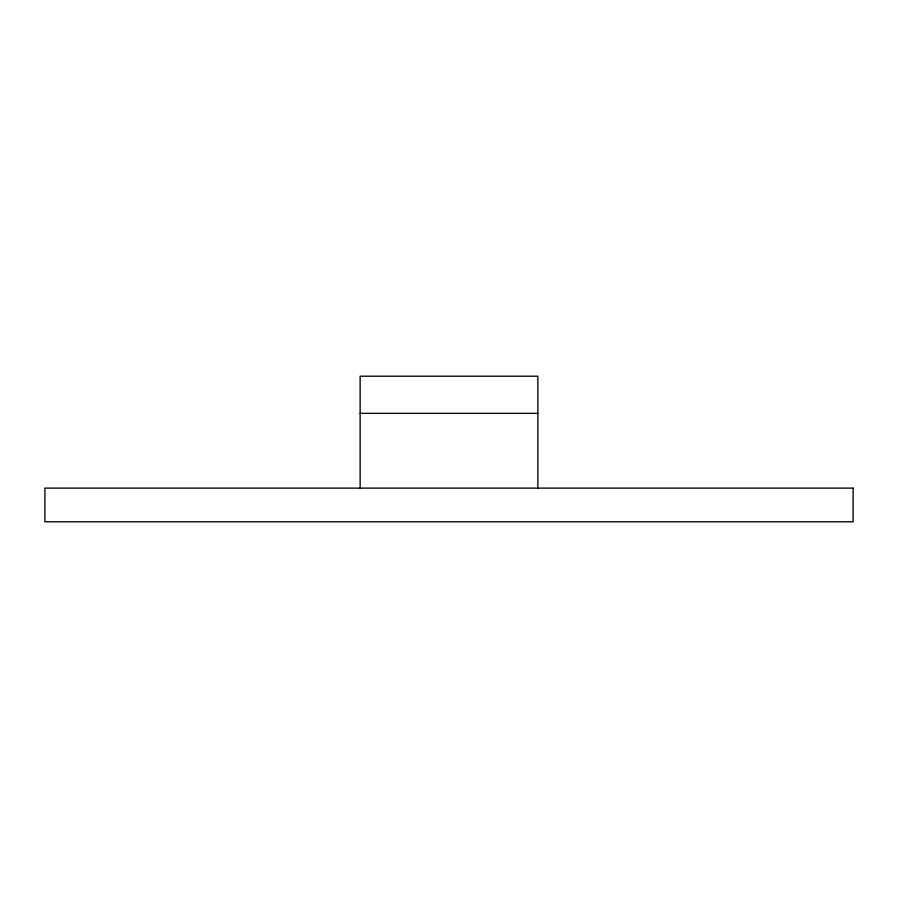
<?xml version="1.0" encoding="UTF-8"?>
<svg xmlns="http://www.w3.org/2000/svg" width="898" height="898" viewBox="0 0 898 898"><rect width="100%" height="100%" fill="white"/><g stroke="black" fill="none" stroke-linecap="round" stroke-linejoin="round"><path stroke-width="1.35" d="M360.132 413.349L537.868 413.349M537.868 488.018L537.868 376.206L360.132 376.206L360.132 488.018M853.1 488.119L44.9 488.119L44.9 521.794L853.1 521.794L853.1 488.119"/></g></svg>
